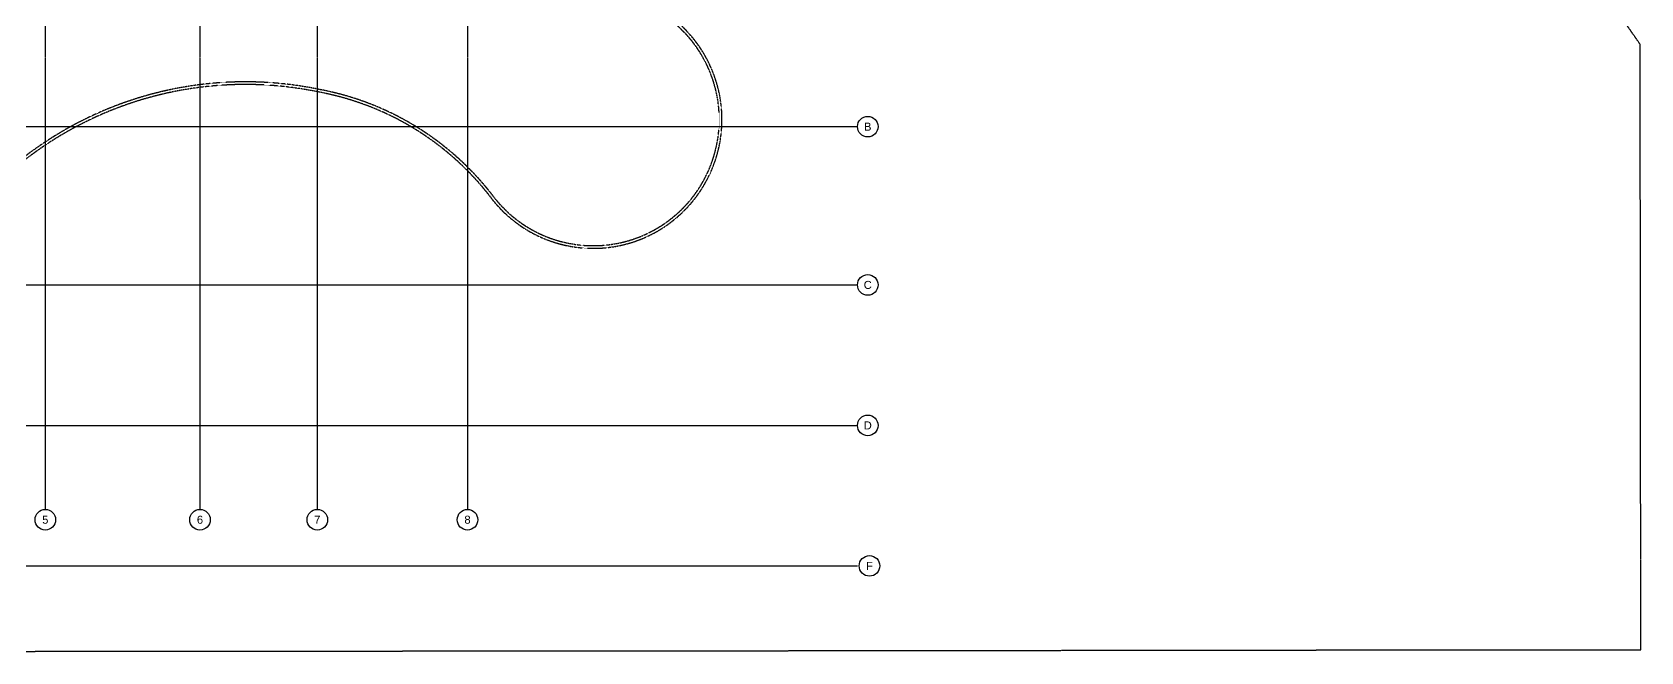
# Model space of a CAD drawing. Header units: millimetres. Extents: x 59135 to 3708801, y -250967 to 196121.
# Drawn here: x 3548784 to 3639265, y -58946 to -24101 of the extents above; entities that cross this region are included whole.
import ezdxf
from ezdxf.enums import TextEntityAlignment as Align

# ---------------------------------------------------------------- set-up
doc = ezdxf.new("R2010")
doc.units = ezdxf.units.MM
doc.header["$LTSCALE"] = 5
for name, pattern in [('CENTER2', [1.125, 0.75, -0.125, 0.125, -0.125]), ('DASHDOT', [1, 0.5, -0.25, 0, -0.25]), ('HIDDEN', [0.375, 0.25, -0.125]), ('PHANTOM2', [1.25, 0.625, -0.125, 0.125, -0.125, 0.125, -0.125])]:
    doc.linetypes.add(name, pattern=pattern)
doc.layers.add('A-LINDERO', color=250, linetype='Continuous', plot=False)
for name, color, linetype in [('EE-5', 7, 'Continuous'), ('EE-CARPETA 51', 250, 'HIDDEN'), ('EE-COTAS', 1, 'Continuous'), ('EE-EJES', 8, 'DASHDOT'), ('EE-OCULTAS', 252, 'HIDDEN'), ('EE-TEXTO 1', 4, 'Continuous')]:
    doc.layers.add(name, color=color, linetype=linetype)
doc.styles.add('ARIAL EE', font='arial.ttf')

# ---------------------------------------------------------------- blocks, each defined once
blk = doc.blocks.new('ITEM_1')
at = {"layer": 'EE-5'}
blk.add_circle((0, 0), 3.86, dxfattribs=at)
at = {"layer": 'EE-TEXTO 1', "style": 'ARIAL EE', "flags": 4}
blk.add_attdef('EJE', text='', height=3, dxfattribs=at).set_placement((0, 0), align=Align.MIDDLE_CENTER)

msp = doc.modelspace()

# ---------------------------------------------------------------- linework, layer by layer
at = {"layer": 'A-LINDERO', "linetype": 'PHANTOM2', "ltscale": 2}
msp.add_lwpolyline([(3519278.8, -58946.1), (3564281.4, -58904.6), (3594277.8, -58878.7), (3624266, -58839.5), (3639265.3, -58826.4), (3639246.6, -41806.2), (3639228, -24786), (3637514, -22311)], dxfattribs=at)
at = {"layer": 'EE-CARPETA 51', "lineweight": 0}
for points in [[(3545654.9, -33590.8, -0.0910097), (3551512.3, -29115.8, -0.0637216), (3556391.9, -27369.8, -0.1065376), (3564994.3, -27334.8, -0.1886322), (3574878.8, -33535.2, 0.252717), (3574878.8, -33535.2, 1.0762705), (3585085.1, -23744.5, -0.1451045), (3581228.8, -16138.8, -0.0819526), (3581142.7, -11225.3, 0.2957737), (3579204.6, -7178.6, 0.4500968), (3559328.6, -11980.3, -0.6590495), (3538519.9, -11801.1, 0.1043286)], [(3538660.8, -11749.6, 0.6589007), (3559192.3, -11917.5), (3559192.3, -11917.5, -0.4506032), (3579296.6, -7062.8, -0.2930597), (3581296.1, -11211.7, 0.08249), (3581376.3, -16111.8, 0.1450014), (3585190, -23637, -1.0767136), (3574755.6, -33621.5, 0.1886656), (3564962.3, -27481.4, 0.1062394), (3556446.5, -27511.4, 0.0636478), (3551606, -29236.4, 0.0914808), (3545759.9, -33698.3, -0.2898684)]]:
    msp.add_lwpolyline(points, format="xyb", dxfattribs=at)
at = {"layer": 'EE-EJES', "linetype": 'CENTER2', "ltscale": 2.5}
for p, q in [((3549522.3, 18870.6), (3549522.3, -50939.7)), ((3558222.3, 18870.6), (3558222.3, -50939.7)), ((3564822.3, 18870.6), (3564822.3, -50939.7)), ((3573270.4, 18870.6), (3573270.4, -50939.7)), ((3507115.3, -29413.8), (3595204, -29413.8)), ((3507115.3, -38313.8), (3595204, -38313.8)), ((3507115.3, -46213.8), (3595204, -46213.8)), ((3507115.3, -54113.8), (3595204, -54113.8))]:
    msp.add_line(p, q, dxfattribs=at)
at = {"layer": 'EE-OCULTAS'}
for points in [[(3545654.9, -33590.8, -0.0910097), (3551512.3, -29115.8, -0.0637216), (3556391.9, -27369.8, -0.1065376), (3564994.3, -27334.8, -0.1886322), (3574878.8, -33535.2, 0.252717), (3574878.8, -33535.2, 1.0762705), (3585085.1, -23744.5, -0.1451045), (3581228.8, -16138.8, -0.0819526), (3581142.7, -11225.3, 0.2957737), (3579204.6, -7178.6, 0.4500968), (3559328.6, -11980.3, -0.6590495), (3538519.9, -11801.1, 0.1043286)], [(3538660.8, -11749.6, 0.6589007), (3559192.3, -11917.5), (3559192.3, -11917.5, -0.4506032), (3579296.6, -7062.8, -0.2930597), (3581296.1, -11211.7, 0.08249), (3581376.3, -16111.8, 0.1450014), (3585190, -23637, -1.0767136), (3574755.6, -33621.5, 0.1886656), (3564962.3, -27481.4, 0.1062394), (3556446.5, -27511.4, 0.0636478), (3551606, -29236.4, 0.0914808), (3545759.9, -33698.3, -0.2898684)]]:
    msp.add_lwpolyline(points, format="xyb", dxfattribs=at)

# ---------------------------------------------------------------- block references
at = {"layer": 'EE-COTAS'}
ref = msp.add_blockref('ITEM_1', (3595782.6, -29413.8), dxfattribs=dict(at, xscale=150, yscale=150, zscale=150, rotation=180))
ref.add_attrib('EJE', 'B', dxfattribs={"layer": 'EE-TEXTO 1', "height": 450, "style": 'ARIAL EE', "flags": 4}).set_placement((3595782.4, -29413.7), align=Align.MIDDLE_CENTER)
ref = msp.add_blockref('ITEM_1', (3595782.6, -38313.8), dxfattribs=dict(at, xscale=150, yscale=150, zscale=150, rotation=180))
ref.add_attrib('EJE', 'C', dxfattribs={"layer": 'EE-TEXTO 1', "height": 450, "style": 'ARIAL EE', "flags": 4}).set_placement((3595782.4, -38313.7), align=Align.MIDDLE_CENTER)
ref = msp.add_blockref('ITEM_1', (3595782.6, -46213.8), dxfattribs=dict(at, xscale=150, yscale=150, zscale=150, rotation=180))
ref.add_attrib('EJE', 'D', dxfattribs={"layer": 'EE-TEXTO 1', "height": 450, "style": 'ARIAL EE', "flags": 4}).set_placement((3595782.4, -46213.7), align=Align.MIDDLE_CENTER)
ref = msp.add_blockref('ITEM_1', (3549522.3, -51518.2), dxfattribs=dict(at, xscale=150, yscale=150, zscale=150, rotation=180))
ref.add_attrib('EJE', '5', dxfattribs={"layer": 'EE-TEXTO 1', "height": 450, "style": 'ARIAL EE', "flags": 4}).set_placement((3549522.1, -51518.1), align=Align.MIDDLE_CENTER)
ref = msp.add_blockref('ITEM_1', (3558222.3, -51518.2), dxfattribs=dict(at, xscale=150, yscale=150, zscale=150, rotation=180))
ref.add_attrib('EJE', '6', dxfattribs={"layer": 'EE-TEXTO 1', "height": 450, "style": 'ARIAL EE', "flags": 4}).set_placement((3558222.1, -51518.1), align=Align.MIDDLE_CENTER)
ref = msp.add_blockref('ITEM_1', (3564822.3, -51518.2), dxfattribs=dict(at, xscale=150, yscale=150, zscale=150, rotation=180))
ref.add_attrib('EJE', '7', dxfattribs={"layer": 'EE-TEXTO 1', "height": 450, "style": 'ARIAL EE', "flags": 4}).set_placement((3564822.1, -51518.1), align=Align.MIDDLE_CENTER)
ref = msp.add_blockref('ITEM_1', (3573270.4, -51518.2), dxfattribs=dict(at, xscale=150, yscale=150, zscale=150, rotation=180))
ref.add_attrib('EJE', '8', dxfattribs={"layer": 'EE-TEXTO 1', "height": 450, "style": 'ARIAL EE', "flags": 4}).set_placement((3573270.2, -51518.1), align=Align.MIDDLE_CENTER)
ref = msp.add_blockref('ITEM_1', (3595879, -54113.8), dxfattribs=dict(at, xscale=150, yscale=150, zscale=150, rotation=180))
ref.add_attrib('EJE', 'F', dxfattribs={"layer": 'EE-TEXTO 1', "height": 450, "style": 'ARIAL EE', "flags": 4}).set_placement((3595878.8, -54113.7), align=Align.MIDDLE_CENTER)

doc.saveas('drawing.dxf')
